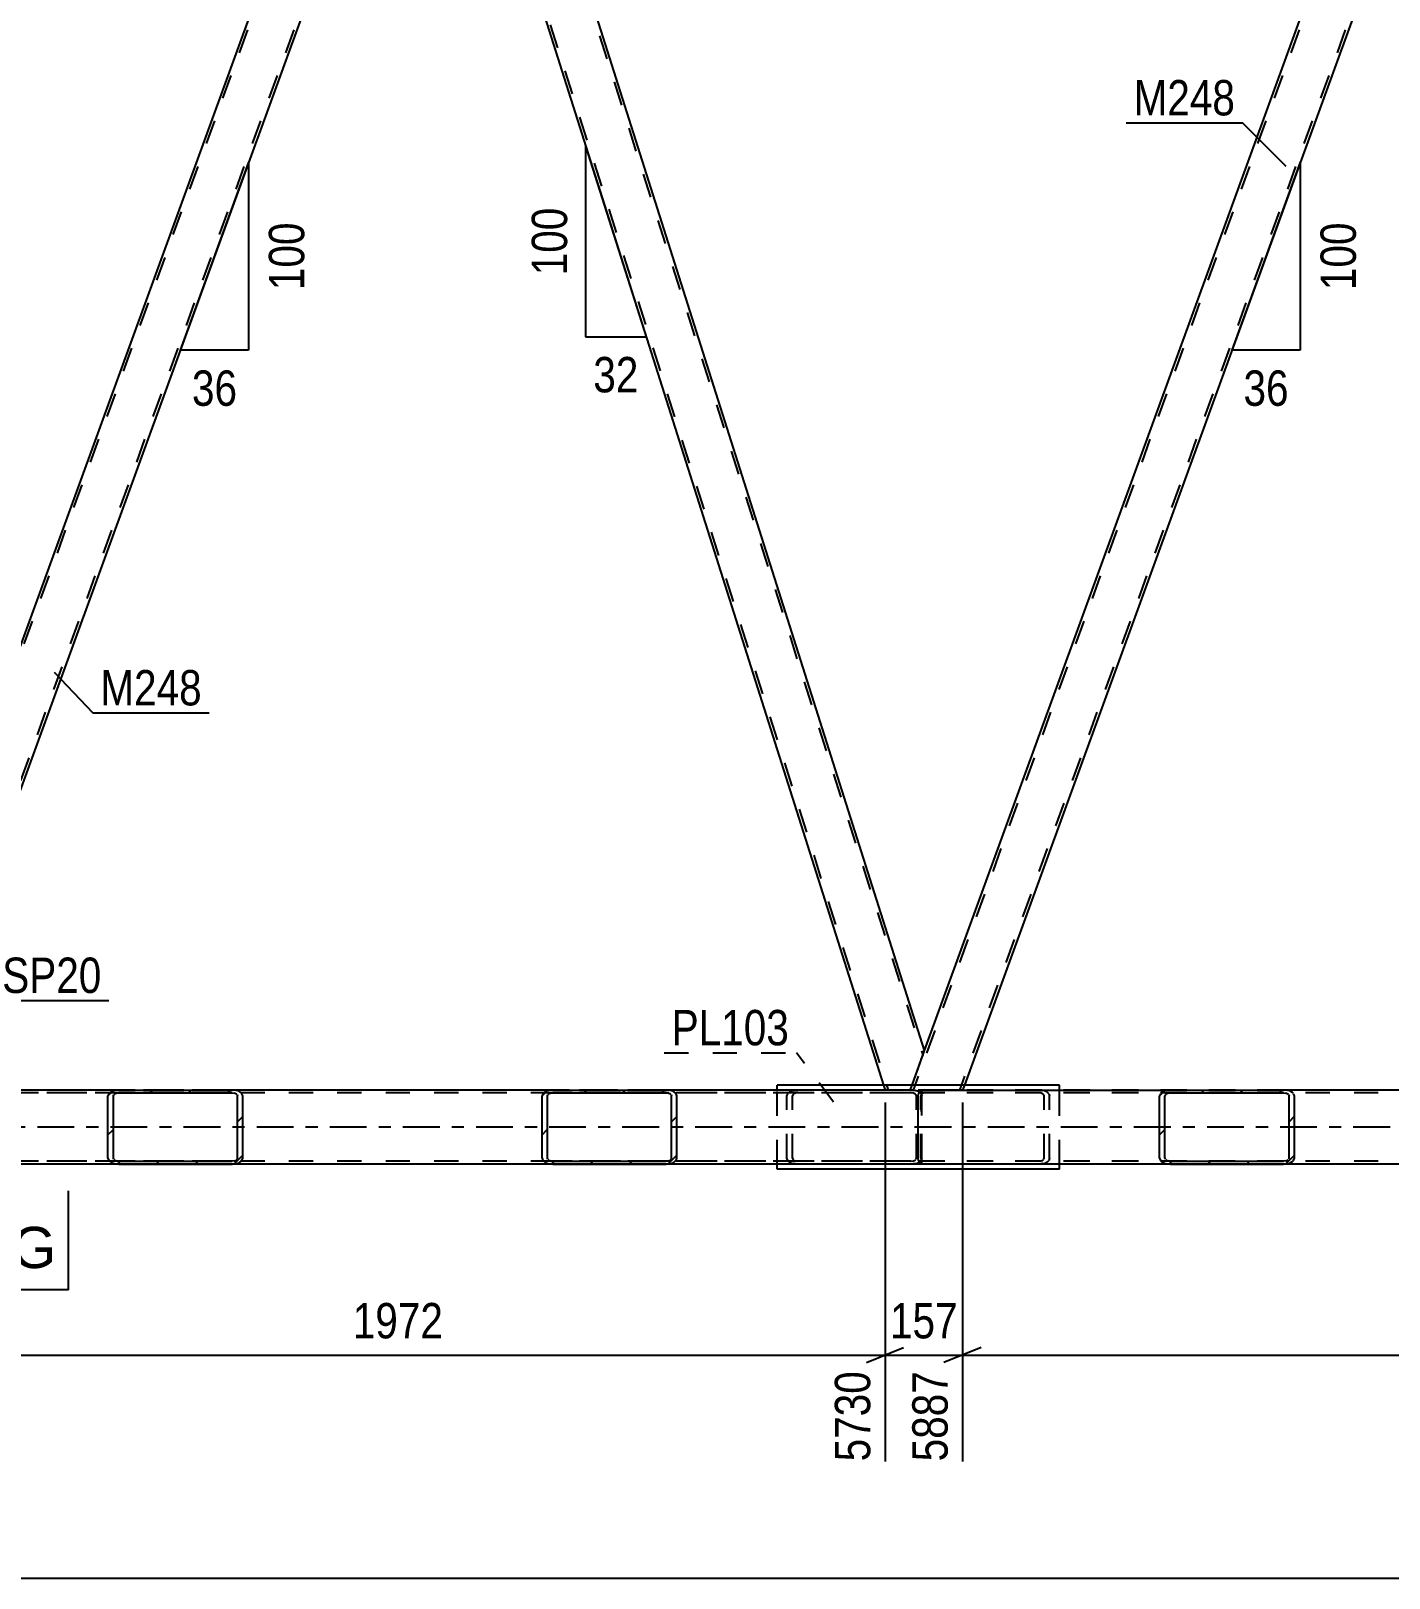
# Model space of a CAD drawing. Header units: millimetres. Extents: x -857 to 332, y -866 to -25.
# Drawn here: x -690.7 to -580.8, y -441.8 to -316.5 of the extents above; entities that cross this region are included whole.
import ezdxf

# ---------------------------------------------------------------- set-up
doc = ezdxf.new("R2010")
doc.units = ezdxf.units.MM
doc.linetypes.add('DXK_LINE_DOT2', pattern=[3.9198, 1.9599, -1.9599])
doc.linetypes.add('DXK_LINE_DOT3', pattern=[5.9187, 2.979, -0.9799, 0.9799, -0.9799])
doc.styles.add('Arial', font='ARIAL.TTF', dxfattribs={"height": 0.2})
doc.styles.add('Arial Narrow', font='ARIALN.TTF', dxfattribs={"height": 0.2})

# ---------------------------------------------------------------- blocks, each defined once
blk = doc.blocks.new('Part-570388934-1374 - 1255')
at = {"linetype": 'Continuous'}
h = blk.add_hatch(dxfattribs=at)
h.set_pattern_fill('', scale=0.7, style=0, pattern_type=0)
h.set_pattern_definition([(45, (-649.3294, -402.7892), (-1.57154, 1.57154), [])])
h.paths.add_polyline_path([(-649.26, -402.61), (-649.33, -402.79), (-649.33, -407.83), (-649.26, -408.01), (-649.07, -408.17), (-648.79, -408.27), (-648.46, -408.31), (-639.28, -408.31), (-638.95, -408.27), (-638.67, -408.17), (-638.48, -408.01), (-638.41, -407.83), (-638.41, -402.79), (-638.48, -402.61), (-638.67, -402.45), (-638.95, -402.35), (-639.28, -402.31), (-648.46, -402.31), (-648.79, -402.35), (-649.07, -402.45)])
h.paths.add_polyline_path([(-648.62, -402.57), (-648.46, -402.55), (-639.28, -402.55), (-639.12, -402.57), (-638.98, -402.62), (-638.88, -402.7), (-638.85, -402.79), (-638.85, -407.83), (-638.88, -407.92), (-638.98, -408), (-639.12, -408.05), (-639.28, -408.07), (-648.46, -408.07), (-648.62, -408.05), (-648.76, -408), (-648.86, -407.92), (-648.89, -407.83), (-648.89, -402.79), (-648.86, -402.7), (-648.76, -402.62)])
at = {"color": 2, "linetype": 'Continuous'}
for p, q in [((-649.26, -402.61), (-649.33, -402.79)), ((-649.33, -407.83), (-649.33, -402.79)), ((-648.89, -402.79), (-648.86, -402.7)), ((-648.89, -407.83), (-648.89, -402.79)), ((-648.46, -402.31), (-648.79, -402.35)), ((-648.62, -402.57), (-648.46, -402.55)), ((-648.46, -402.31), (-639.28, -402.31)), ((-648.46, -402.55), (-639.28, -402.55)), ((-619.46, -402.31), (-639.28, -402.31)), ((-638.95, -402.35), (-639.28, -402.31)), ((-639.28, -402.55), (-639.12, -402.57)), ((-638.88, -402.7), (-638.85, -402.79)), ((-638.85, -407.83), (-638.85, -402.79)), ((-638.41, -402.79), (-638.48, -402.61)), ((-638.41, -407.83), (-638.41, -402.79)), ((-619.46, -402.31), (-619.12, -402.35)), ((-649.33, -407.83), (-649.26, -408.01)), ((-648.86, -407.92), (-648.89, -407.83)), ((-648.79, -408.27), (-648.46, -408.31)), ((-648.46, -408.07), (-648.62, -408.05)), ((-648.46, -408.07), (-639.28, -408.07)), ((-648.46, -408.31), (-639.28, -408.31)), ((-639.12, -408.05), (-639.28, -408.07)), ((-639.28, -408.31), (-638.95, -408.27)), ((-619.46, -408.31), (-639.28, -408.31)), ((-638.85, -407.83), (-638.88, -407.92)), ((-638.48, -408.01), (-638.41, -407.83)), ((-619.12, -408.27), (-619.46, -408.31))]:
    blk.add_line(p, q, dxfattribs=at)
at = {"color": 7, "linetype": 'DXK_LINE_DOT2'}
for p, q in [((-639.28, -402.31), (-648.46, -402.31)), ((-619.46, -402.55), (-648.46, -402.55)), ((-629.5, -402.79), (-629.43, -402.61)), ((-629.5, -407.83), (-629.5, -402.79)), ((-629.03, -402.7), (-629.06, -402.79)), ((-629.06, -407.83), (-629.06, -402.79)), ((-628.96, -402.35), (-628.63, -402.31)), ((-628.63, -402.55), (-628.79, -402.57)), ((-619.29, -402.57), (-619.46, -402.55)), ((-619.02, -402.79), (-619.05, -402.7)), ((-619.02, -407.83), (-619.02, -402.79)), ((-618.65, -402.61), (-618.62, -402.67)), ((-618.62, -402.67), (-618.58, -402.79)), ((-618.58, -407.83), (-618.58, -402.79)), ((-619.46, -408.07), (-648.46, -408.07)), ((-639.28, -408.31), (-648.46, -408.31)), ((-629.43, -408.01), (-629.5, -407.83)), ((-629.06, -407.83), (-629.03, -407.92)), ((-628.63, -408.31), (-628.96, -408.27)), ((-628.79, -408.05), (-628.63, -408.07)), ((-619.46, -408.07), (-619.29, -408.05)), ((-619.05, -407.92), (-619.02, -407.83)), ((-618.6, -407.87), (-618.65, -408.01)), ((-618.58, -407.83), (-618.6, -407.87))]:
    blk.add_line(p, q, dxfattribs=at)
at = {"color": 2, "linetype": 'Continuous'}
for centre, radius, start, end in [((-648.66, -403.15), 0.817, 99.5183, 138.064), ((-648.56, -402.97), 0.409, 99.5183, 138.064), ((-639.19, -402.97), 0.409, 41.9361, 80.4818), ((-639.09, -403.15), 0.817, 41.9361, 80.4818), ((-619.26, -403.15), 0.817, 53.5053, 80.4818), ((-648.66, -407.47), 0.817, 221.9361, 260.4818), ((-648.56, -407.65), 0.409, 221.9361, 260.4818), ((-639.19, -407.65), 0.409, 279.5183, 318.064), ((-639.09, -407.47), 0.817, 279.5183, 318.064), ((-619.26, -407.47), 0.817, 279.5183, 306.4978)]:
    blk.add_arc(centre, radius, start, end, dxfattribs=at)
at = {"color": 7, "linetype": 'DXK_LINE_DOT2'}
for centre, radius, start, end in [((-628.83, -403.15), 0.817, 99.5183, 138.064), ((-628.73, -402.97), 0.409, 99.5183, 138.064), ((-619.36, -402.97), 0.409, 41.9361, 80.4818), ((-619.26, -403.15), 0.817, 41.9361, 53.5053), ((-628.83, -407.47), 0.817, 221.9361, 260.4818), ((-628.73, -407.65), 0.409, 221.9361, 260.4818), ((-619.36, -407.65), 0.409, 279.5183, 318.064), ((-619.26, -407.47), 0.817, 306.4978, 318.064)]:
    blk.add_arc(centre, radius, start, end, dxfattribs=at)
blk = doc.blocks.new('Part-570388934-1314 - 1255')
at = {"color": 7, "linetype": 'DXK_LINE_DOT2'}
for p, q in [((-130.85, -402.55), (-808.57, -402.55)), ((-130.85, -402.31), (-800.57, -402.31)), ((-674.42, -402.31), (-733.6, -402.31)), ((-589.28, -402.31), (-648.46, -402.31)), ((-130.85, -408.07), (-808.57, -408.07)), ((-131.45, -408.31), (-630.3, -408.31)), ((-607.44, -408.31), (-630.3, -408.31))]:
    blk.add_line(p, q, dxfattribs=at)
at = {"color": 2, "linetype": 'Continuous'}
for p, q in [((-648.46, -402.31), (-674.42, -402.31)), ((-563.33, -402.31), (-589.28, -402.31)), ((-630.3, -408.31), (-692.58, -408.31)), ((-545.17, -408.31), (-607.44, -408.31))]:
    blk.add_line(p, q, dxfattribs=at)
at = {"color": 7, "linetype": 'DXK_LINE_DOT3'}
blk.add_line((-130.85, -405.31), (-808.57, -405.31), dxfattribs=at)
blk = doc.blocks.new('Part-570388934-1366 - 1255')
at = {"color": 2, "linetype": 'Continuous'}
for p, q in [((-661.51, -283.71), (-704.53, -401.91)), ((-658.28, -286.52), (-700.28, -401.91))]:
    blk.add_line(p, q, dxfattribs=at)
at = {"color": 7, "linetype": 'DXK_LINE_DOT2'}
for p, q in [((-661.11, -283.31), (-704.42, -402.31)), ((-657.37, -283.31), (-700.68, -402.31)), ((-661.37, -283.31), (-661.51, -283.71)), ((-657.11, -283.31), (-661.37, -283.31)), ((-661.37, -283.31), (-661.33, -283.31)), ((-657.11, -283.31), (-658.28, -286.52)), ((-704.53, -401.91), (-704.68, -402.31)), ((-700.28, -401.91), (-700.42, -402.31)), ((-700.42, -402.31), (-704.68, -402.31))]:
    blk.add_line(p, q, dxfattribs=at)
blk = doc.blocks.new('Part-570388934-1371 - 1255')
at = {"color": 7, "linetype": 'DXK_LINE_DOT2'}
for p, q in [((-575.98, -283.31), (-619.29, -402.31)), ((-572.23, -283.31), (-615.54, -402.31)), ((-576.23, -283.31), (-576.38, -283.71)), ((-571.98, -283.31), (-576.23, -283.31)), ((-576.23, -283.31), (-576.19, -283.31)), ((-571.98, -283.31), (-573.14, -286.52)), ((-618.38, -399.1), (-619.54, -402.31)), ((-615.14, -401.91), (-615.29, -402.31)), ((-615.29, -402.31), (-619.54, -402.31))]:
    blk.add_line(p, q, dxfattribs=at)
at = {"color": 2, "linetype": 'Continuous'}
for p, q in [((-576.38, -283.71), (-618.38, -399.1)), ((-573.14, -286.52), (-615.14, -401.91))]:
    blk.add_line(p, q, dxfattribs=at)
blk = doc.blocks.new('Part-570388934-2070 - 1255')
at = {"linetype": 'Continuous'}
h = blk.add_hatch(dxfattribs=at)
h.set_pattern_fill('', scale=0.7, style=0, pattern_type=0)
h.set_pattern_definition([(45, (-599.333, -402.789), (-1.57154, 1.57154), [])])
h.paths.add_polyline_path([(-599.27, -402.61), (-599.33, -402.79), (-599.33, -407.83), (-599.27, -408.01), (-599.08, -408.17), (-598.79, -408.27), (-598.46, -408.31), (-589.29, -408.31), (-588.95, -408.27), (-588.67, -408.17), (-588.48, -408.01), (-588.41, -407.83), (-588.41, -402.79), (-588.48, -402.61), (-588.67, -402.45), (-588.95, -402.35), (-589.29, -402.31), (-598.46, -402.31), (-598.79, -402.35), (-599.08, -402.45)])
h.paths.add_polyline_path([(-598.63, -402.57), (-598.46, -402.55), (-589.29, -402.55), (-589.12, -402.57), (-588.98, -402.62), (-588.88, -402.7), (-588.85, -402.79), (-588.85, -407.83), (-588.88, -407.92), (-588.98, -408), (-589.12, -408.05), (-589.29, -408.07), (-598.46, -408.07), (-598.63, -408.05), (-598.77, -408), (-598.86, -407.92), (-598.9, -407.83), (-598.9, -402.79), (-598.86, -402.7), (-598.77, -402.62)])
at = {"color": 2, "linetype": 'Continuous'}
for p, q in [((-618.87, -402.79), (-618.84, -402.61)), ((-618.87, -407.83), (-618.87, -402.79)), ((-618.84, -402.61), (-618.74, -402.45)), ((-618.74, -402.45), (-618.6, -402.35)), ((-618.6, -402.35), (-618.58, -402.34)), ((-618.58, -402.34), (-618.29, -402.31)), ((-618.29, -402.31), (-598.46, -402.31)), ((-599.27, -402.61), (-599.33, -402.79)), ((-599.33, -407.83), (-599.33, -402.79)), ((-598.9, -402.79), (-598.86, -402.7)), ((-598.9, -407.83), (-598.9, -402.79)), ((-598.46, -402.31), (-598.79, -402.35)), ((-598.63, -402.57), (-598.46, -402.55)), ((-598.46, -402.31), (-589.29, -402.31)), ((-598.46, -402.55), (-589.29, -402.55)), ((-588.95, -402.35), (-589.29, -402.31)), ((-589.29, -402.55), (-589.12, -402.57)), ((-588.88, -402.7), (-588.85, -402.79)), ((-588.85, -407.83), (-588.85, -402.79)), ((-588.41, -402.79), (-588.48, -402.61)), ((-588.41, -407.83), (-588.41, -402.79)), ((-618.84, -408.01), (-618.87, -407.83)), ((-618.74, -408.17), (-618.84, -408.01)), ((-618.6, -408.27), (-618.74, -408.17)), ((-618.58, -408.28), (-618.6, -408.27)), ((-618.29, -408.31), (-618.58, -408.28)), ((-598.46, -408.31), (-618.29, -408.31)), ((-599.33, -407.83), (-599.27, -408.01)), ((-598.86, -407.92), (-598.9, -407.83)), ((-598.79, -408.27), (-598.46, -408.31)), ((-598.46, -408.07), (-598.63, -408.05)), ((-598.46, -408.07), (-589.29, -408.07)), ((-598.46, -408.31), (-589.29, -408.31)), ((-589.12, -408.05), (-589.29, -408.07)), ((-589.29, -408.31), (-588.95, -408.27)), ((-588.85, -407.83), (-588.88, -407.92)), ((-588.48, -408.01), (-588.41, -407.83))]:
    blk.add_line(p, q, dxfattribs=at)
at = {"color": 7, "linetype": 'DXK_LINE_DOT2'}
for p, q in [((-618.64, -402.7), (-618.65, -402.79)), ((-618.65, -407.83), (-618.65, -402.79)), ((-618.6, -402.62), (-618.64, -402.7)), ((-618.46, -402.57), (-618.6, -402.62)), ((-618.6, -408), (-618.6, -402.62)), ((-618.58, -408.28), (-618.58, -402.34)), ((-618.29, -402.55), (-618.46, -402.57)), ((-589.29, -402.55), (-618.29, -402.55)), ((-609.12, -402.31), (-608.78, -402.35)), ((-608.95, -402.57), (-609.12, -402.55)), ((-608.68, -402.79), (-608.71, -402.7)), ((-608.68, -407.83), (-608.68, -402.79)), ((-608.31, -402.61), (-608.24, -402.79)), ((-608.24, -407.83), (-608.24, -402.79)), ((-598.46, -402.31), (-589.29, -402.31)), ((-618.65, -407.83), (-618.64, -407.92)), ((-618.64, -407.92), (-618.6, -408)), ((-618.6, -408), (-618.46, -408.05)), ((-618.46, -408.05), (-618.29, -408.07)), ((-589.29, -408.07), (-618.29, -408.07)), ((-609.12, -408.07), (-608.95, -408.05)), ((-608.78, -408.27), (-609.12, -408.31)), ((-608.71, -407.92), (-608.68, -407.83)), ((-608.24, -407.83), (-608.31, -408.01)), ((-589.29, -408.31), (-598.46, -408.31))]:
    blk.add_line(p, q, dxfattribs=at)
for centre, radius, start, end in [((-609.02, -402.97), 0.409, 41.9361, 80.4818), ((-608.92, -403.15), 0.817, 41.9361, 80.4818), ((-609.02, -407.65), 0.409, 279.5183, 318.064), ((-608.92, -407.47), 0.817, 279.5183, 318.064)]:
    blk.add_arc(centre, radius, start, end, dxfattribs=at)
at = {"color": 2, "linetype": 'Continuous'}
for centre, radius, start, end in [((-598.66, -403.15), 0.817, 99.5183, 138.064), ((-598.56, -402.97), 0.409, 99.5183, 138.064), ((-589.19, -402.97), 0.409, 41.9361, 80.4818), ((-589.09, -403.15), 0.817, 41.9361, 80.4818), ((-598.66, -407.47), 0.817, 221.9361, 260.4818), ((-598.56, -407.65), 0.409, 221.9361, 260.4818), ((-589.19, -407.65), 0.409, 279.5183, 318.064), ((-589.09, -407.47), 0.817, 279.5183, 318.064)]:
    blk.add_arc(centre, radius, start, end, dxfattribs=at)
blk = doc.blocks.new('Part-570388934-2133 - 1255')
at = {"color": 2, "linetype": 'Continuous'}
for p, q in [((-607.44, -401.91), (-630.3, -401.91)), ((-630.3, -402.31), (-630.3, -401.91)), ((-607.44, -402.31), (-607.44, -401.91)), ((-630.3, -408.71), (-630.3, -408.31)), ((-607.44, -408.71), (-607.44, -408.31)), ((-607.44, -408.71), (-630.3, -408.71))]:
    blk.add_line(p, q, dxfattribs=at)
at = {"color": 7, "linetype": 'DXK_LINE_DOT2'}
for p, q in [((-630.3, -408.31), (-630.3, -402.31)), ((-607.44, -408.31), (-607.44, -402.31))]:
    blk.add_line(p, q, dxfattribs=at)
blk = doc.blocks.new('Part-570388934-2079 - 1255')
at = {"linetype": 'Continuous'}
h = blk.add_hatch(dxfattribs=at)
h.set_pattern_fill('', scale=0.7, style=0, pattern_type=0)
h.set_pattern_definition([(45, (-684.4672, -402.7892), (-1.57154, 1.57154), [])])
h.paths.add_polyline_path([(-684.4, -402.61), (-684.47, -402.79), (-684.47, -407.83), (-684.4, -408.01), (-684.21, -408.17), (-683.93, -408.27), (-683.59, -408.31), (-674.42, -408.31), (-674.09, -408.27), (-673.81, -408.17), (-673.62, -408.01), (-673.55, -407.83), (-673.55, -402.79), (-673.62, -402.61), (-673.81, -402.45), (-674.09, -402.35), (-674.42, -402.31), (-683.59, -402.31), (-683.93, -402.35), (-684.21, -402.45)])
h.paths.add_polyline_path([(-683.76, -402.57), (-683.59, -402.55), (-674.42, -402.55), (-674.26, -402.57), (-674.11, -402.62), (-674.02, -402.7), (-673.99, -402.79), (-673.99, -407.83), (-674.02, -407.92), (-674.11, -408), (-674.26, -408.05), (-674.42, -408.07), (-683.59, -408.07), (-683.76, -408.05), (-683.9, -408), (-684, -407.92), (-684.03, -407.83), (-684.03, -402.79), (-684, -402.7), (-683.9, -402.62)])
at = {"color": 2, "linetype": 'Continuous'}
for p, q in [((-701.43, -402.79), (-701.43, -402.31)), ((-683.59, -402.31), (-701.43, -402.31)), ((-701.43, -402.79), (-701.43, -402.79)), ((-684.4, -402.61), (-684.47, -402.79)), ((-684.47, -407.83), (-684.47, -402.79)), ((-684.03, -402.79), (-684, -402.7)), ((-684.03, -407.83), (-684.03, -402.79)), ((-683.59, -402.31), (-683.93, -402.35)), ((-683.76, -402.57), (-683.59, -402.55)), ((-683.59, -402.31), (-674.42, -402.31)), ((-683.59, -402.55), (-674.42, -402.55)), ((-674.09, -402.35), (-674.42, -402.31)), ((-674.42, -402.55), (-674.26, -402.57)), ((-674.02, -402.7), (-673.99, -402.79)), ((-673.99, -407.83), (-673.99, -402.79)), ((-673.55, -402.79), (-673.62, -402.61)), ((-673.55, -407.83), (-673.55, -402.79)), ((-701.43, -408.27), (-701.43, -407.83)), ((-701.43, -408.31), (-701.43, -408.27)), ((-683.59, -408.31), (-701.43, -408.31)), ((-684.47, -407.83), (-684.4, -408.01)), ((-684, -407.92), (-684.03, -407.83)), ((-683.93, -408.27), (-683.59, -408.31)), ((-683.59, -408.07), (-683.76, -408.05)), ((-683.59, -408.07), (-674.42, -408.07)), ((-683.59, -408.31), (-674.42, -408.31)), ((-674.26, -408.05), (-674.42, -408.07)), ((-674.42, -408.31), (-674.09, -408.27)), ((-673.99, -407.83), (-674.02, -407.92)), ((-673.62, -408.01), (-673.55, -407.83))]:
    blk.add_line(p, q, dxfattribs=at)
at = {"color": 7, "linetype": 'DXK_LINE_DOT2'}
for p, q in [((-674.42, -402.55), (-701.43, -402.55)), ((-701.43, -402.62), (-701.43, -402.61)), ((-701.43, -407.83), (-701.43, -402.79)), ((-694.25, -402.31), (-693.92, -402.35)), ((-694.08, -402.57), (-694.25, -402.55)), ((-693.81, -402.79), (-693.85, -402.7)), ((-693.81, -407.83), (-693.81, -402.79)), ((-693.44, -402.61), (-693.38, -402.79)), ((-693.38, -407.83), (-693.38, -402.79)), ((-674.42, -402.31), (-683.59, -402.31)), ((-701.43, -407.83), (-701.43, -407.83)), ((-701.43, -407.83), (-701.43, -407.83)), ((-674.42, -408.07), (-701.43, -408.07)), ((-694.25, -408.07), (-694.08, -408.05)), ((-693.92, -408.27), (-694.25, -408.31)), ((-693.85, -407.92), (-693.81, -407.83)), ((-693.38, -407.83), (-693.44, -408.01)), ((-674.42, -408.31), (-683.59, -408.31))]:
    blk.add_line(p, q, dxfattribs=at)
for centre, radius, start, end in [((-694.15, -402.97), 0.409, 41.9361, 80.4818), ((-694.05, -403.15), 0.817, 41.9361, 80.4818), ((-694.15, -407.65), 0.409, 279.5183, 318.064), ((-694.05, -407.47), 0.817, 279.5183, 318.064)]:
    blk.add_arc(centre, radius, start, end, dxfattribs=at)
at = {"color": 2, "linetype": 'Continuous'}
for centre, radius, start, end in [((-683.79, -403.15), 0.817, 99.5183, 138.064), ((-683.69, -402.97), 0.409, 99.5183, 138.064), ((-674.32, -402.97), 0.409, 41.9361, 80.4818), ((-674.22, -403.15), 0.817, 41.9361, 80.4818), ((-683.79, -407.47), 0.817, 221.9361, 260.4818), ((-683.69, -407.65), 0.409, 221.9361, 260.4818), ((-674.32, -407.65), 0.409, 279.5183, 318.064), ((-674.22, -407.47), 0.817, 279.5183, 318.064)]:
    blk.add_arc(centre, radius, start, end, dxfattribs=at)
blk = doc.blocks.new('Part-570388934-2123 - 1255')
at = {"color": 2, "linetype": 'Continuous'}
for p, q in [((-657.26, -283.71), (-658.28, -286.52)), ((-654.97, -283.71), (-618.38, -399.1)), ((-658.28, -286.52), (-621.68, -401.91)), ((-618.38, -399.1), (-619.4, -401.91))]:
    blk.add_line(p, q, dxfattribs=at)
at = {"color": 7, "linetype": 'DXK_LINE_DOT2'}
for p, q in [((-657.11, -283.31), (-657.26, -283.71)), ((-655.1, -283.31), (-657.11, -283.31)), ((-655.35, -283.31), (-618.51, -399.47)), ((-655.1, -283.31), (-654.97, -283.71)), ((-658.14, -286.15), (-621.31, -402.31)), ((-618.51, -399.47), (-618.65, -399.84)), ((-621.68, -401.91), (-621.56, -402.31)), ((-619.4, -401.91), (-619.54, -402.31)), ((-619.54, -402.31), (-621.56, -402.31))]:
    blk.add_line(p, q, dxfattribs=at)
blk = doc.blocks.new('StraightDimension-570388934-2253 - 1255')
at = {"color": 7, "linetype": 'Continuous'}
for p, q in [((-621.56, -403.31), (-621.56, -432.38)), ((-615.29, -403.31), (-615.29, -432.38)), ((-623.06, -424.37), (-620.06, -423.17)), ((-613.79, -423.17), (-616.79, -424.37)), ((-621.56, -423.77), (-615.29, -423.77))]:
    blk.add_line(p, q, dxfattribs=at)
at = {"color": 0}
blk.add_wipeout([(-615.08, -423.02), (-615.08, -418.82), (-621.76, -418.82), (-621.76, -423.02)], dxfattribs=at)
at = {"color": 0, "linetype": 'Continuous'}
blk.add_wipeout([(-615.89, -424.47), (-620.09, -424.47), (-620.09, -432.98), (-615.89, -432.98)], dxfattribs=at)
at = {"color": 3, "style": 'Arial Narrow'}
blk.add_text('157', height=2.863, dxfattribs=at).set_placement((-621.16, -422.42))
at = {"color": 3, "linetype": 'Continuous', "style": 'Arial Narrow'}
blk.add_text('5887', height=2.863, rotation=90.0002, dxfattribs=at).set_placement((-616.49, -432.38))
blk = doc.blocks.new('StraightDimension-570388934-2463 - 1255')
at = {"color": 7, "linetype": 'Continuous'}
for p, q in [((-615.29, -403.31), (-615.29, -432.38)), ((-536.42, -403.31), (-536.42, -432.38)), ((-613.79, -423.17), (-616.79, -424.37)), ((-537.92, -424.37), (-534.92, -423.17)), ((-615.29, -423.77), (-536.42, -423.77))]:
    blk.add_line(p, q, dxfattribs=at)
at = {"color": 0}
blk.add_wipeout([(-571.6, -423.02), (-571.6, -418.82), (-580.11, -418.82), (-580.11, -423.02)], dxfattribs=at)
at = {"color": 3, "style": 'Arial Narrow'}
blk.add_text('1972', height=2.863, dxfattribs=at).set_placement((-579.51, -422.42))
at = {"color": 0, "linetype": 'Continuous'}
blk.add_wipeout([(-537.02, -424.47), (-541.22, -424.47), (-541.22, -432.98), (-537.02, -432.98)], dxfattribs=at)
at = {"color": 3, "linetype": 'Continuous', "style": 'Arial Narrow'}
blk.add_text('7858', height=2.863, rotation=90.0002, dxfattribs=at).set_placement((-537.62, -432.38))
blk = doc.blocks.new('AngleDimension-570388934-3631 - 1255')
at = {"color": 7, "linetype": 'Continuous'}
for p, q in [((-587.94, -327.17), (-593.48, -342.4)), ((-587.94, -327.17), (-587.94, -342.4)), ((-592.35, -339.28), (-593.48, -342.4)), ((-587.94, -342.4), (-593.48, -342.4))]:
    blk.add_line(p, q, dxfattribs=at)
at = {"color": 0}
for points in [[(-582.84, -331.44), (-587.04, -331.44), (-587.04, -338.13), (-582.84, -338.13)], [(-588.28, -347.5), (-588.28, -343.3), (-593.14, -343.3), (-593.14, -347.5)]]:
    blk.add_wipeout(points, dxfattribs=at)
at = {"color": 3, "style": 'Arial Narrow'}
blk.add_text('100', height=2.863, rotation=90.0002, dxfattribs=at).set_placement((-583.44, -337.53))
blk.add_text('36', height=2.863, dxfattribs=at).set_placement((-592.54, -346.9))
blk = doc.blocks.new('StraightDimension-570388934-3785 - 1255')
at = {"color": 7, "linetype": 'Continuous'}
blk.add_line((-821.47, -441.83), (-92.56, -441.83), dxfattribs=at)
blk = doc.blocks.new('StraightDimension-570388934-2217 - 1255')
at = {"color": 7, "linetype": 'Continuous'}
for p, q in [((-700.42, -403.31), (-700.42, -432.38)), ((-621.56, -403.31), (-621.56, -432.38)), ((-698.92, -423.17), (-701.92, -424.37)), ((-623.06, -424.37), (-620.06, -423.17)), ((-700.42, -423.77), (-621.56, -423.77))]:
    blk.add_line(p, q, dxfattribs=at)
at = {"color": 0}
blk.add_wipeout([(-656.73, -423.02), (-656.73, -418.82), (-665.25, -418.82), (-665.25, -423.02)], dxfattribs=at)
at = {"color": 3, "style": 'Arial Narrow'}
blk.add_text('1972', height=2.863, dxfattribs=at).set_placement((-664.65, -422.42))
at = {"color": 0, "linetype": 'Continuous'}
blk.add_wipeout([(-622.16, -424.47), (-626.36, -424.47), (-626.36, -432.98), (-622.16, -432.98)], dxfattribs=at)
at = {"color": 3, "linetype": 'Continuous', "style": 'Arial Narrow'}
blk.add_text('5730', height=2.863, rotation=90.0002, dxfattribs=at).set_placement((-622.76, -432.38))
blk = doc.blocks.new('AngleDimension-570388934-3617 - 1255')
at = {"color": 7, "linetype": 'Continuous'}
for p, q in [((-645.8, -325.87), (-640.9, -341.31)), ((-645.8, -325.87), (-645.8, -341.31)), ((-644.79, -329.03), (-640.9, -341.31)), ((-645.8, -341.31), (-640.9, -341.31))]:
    blk.add_line(p, q, dxfattribs=at)
at = {"color": 0}
for points in [[(-646.7, -330.25), (-650.9, -330.25), (-650.9, -336.93), (-646.7, -336.93)], [(-640.92, -346.41), (-640.92, -342.21), (-645.78, -342.21), (-645.78, -346.41)]]:
    blk.add_wipeout(points, dxfattribs=at)
at = {"color": 3, "style": 'Arial Narrow'}
blk.add_text('100', height=2.863, rotation=90.0002, dxfattribs=at).set_placement((-647.3, -336.33))
blk.add_text('32', height=2.863, dxfattribs=at).set_placement((-645.18, -345.81))
blk = doc.blocks.new('AngleDimension-570388934-3603 - 1255')
at = {"color": 7, "linetype": 'Continuous'}
for p, q in [((-673.08, -327.17), (-678.62, -342.4)), ((-673.08, -327.17), (-673.08, -342.4)), ((-677.48, -339.28), (-678.62, -342.4)), ((-673.08, -342.4), (-678.62, -342.4))]:
    blk.add_line(p, q, dxfattribs=at)
at = {"color": 0}
for points in [[(-667.98, -331.44), (-672.18, -331.44), (-672.18, -338.13), (-667.98, -338.13)], [(-673.42, -347.5), (-673.42, -343.3), (-678.27, -343.3), (-678.27, -347.5)]]:
    blk.add_wipeout(points, dxfattribs=at)
at = {"color": 3, "style": 'Arial Narrow'}
blk.add_text('100', height=2.863, rotation=90.0002, dxfattribs=at).set_placement((-668.58, -337.53))
blk.add_text('36', height=2.863, dxfattribs=at).set_placement((-677.67, -346.9))
blk = doc.blocks.new('Mark-570388934-2129 - 1255')
at = {"color": 0}
blk.add_wipeout([(-629.33, -398.69), (-629.33, -395.69), (-638.83, -395.69), (-638.83, -398.69)], dxfattribs=at)
blk.add_wipeout([(-629.33, -398.69), (-629.33, -395.69), (-638.83, -395.69), (-638.83, -398.69)], dxfattribs=at)
at = {"color": 30, "linetype": 'DXK_LINE_DOT2'}
for p in [(-639.43, -399.29), (-625.72, -403.28)]:
    blk.add_line(p, (-628.73, -399.29), dxfattribs=at)
at = {"color": 3, "style": 'Arial Narrow'}
blk.add_text('PL103', height=2.863, dxfattribs=at).set_placement((-638.83, -398.69))
blk = doc.blocks.new('Mark-570388934-1362 - 1255')
at = {"color": 0}
blk.add_wipeout([(-676.87, -371.16), (-676.87, -368.16), (-685.09, -368.16), (-685.09, -371.16)], dxfattribs=at)
blk.add_wipeout([(-676.87, -371.16), (-676.87, -368.16), (-685.09, -368.16), (-685.09, -371.16)], dxfattribs=at)
at = {"color": 30, "linetype": 'Continuous'}
for p, q in [((-688.83, -368.48), (-685.69, -371.76)), ((-685.69, -371.76), (-676.27, -371.76))]:
    blk.add_line(p, q, dxfattribs=at)
at = {"color": 3, "style": 'Arial Narrow'}
blk.add_text('M248', height=2.863, dxfattribs=at).set_placement((-685.09, -371.16))
blk = doc.blocks.new('Mark-570388934-1367 - 1255')
at = {"color": 0}
blk.add_wipeout([(-593.22, -323.38), (-593.22, -320.38), (-601.44, -320.38), (-601.44, -323.38)], dxfattribs=at)
blk.add_wipeout([(-593.22, -323.38), (-593.22, -320.38), (-601.44, -320.38), (-601.44, -323.38)], dxfattribs=at)
at = {"color": 30, "linetype": 'Continuous'}
for p in [(-602.04, -323.98), (-589.08, -327.52)]:
    blk.add_line(p, (-592.62, -323.98), dxfattribs=at)
at = {"color": 3, "style": 'Arial Narrow'}
blk.add_text('M248', height=2.863, dxfattribs=at).set_placement((-601.44, -323.38))
blk = doc.blocks.new('Mark-570388934-2022 - 1255')
at = {"color": 0}
blk.add_wipeout([(-684.99, -394.45), (-684.99, -391.45), (-693.03, -391.45), (-693.03, -394.45)], dxfattribs=at)
blk.add_wipeout([(-684.99, -394.45), (-684.99, -391.45), (-693.03, -391.45), (-693.03, -394.45)], dxfattribs=at)
at = {"color": 30, "linetype": 'Continuous'}
for p, q in [((-697, -398.52), (-693.63, -395.05)), ((-693.63, -395.05), (-684.39, -395.05))]:
    blk.add_line(p, q, dxfattribs=at)
at = {"color": 3, "style": 'Arial Narrow'}
blk.add_text('SP20', height=2.863, dxfattribs=at).set_placement((-693.03, -394.45))
blk = doc.blocks.new('SectionMark-570388934-3820 - 1255')
at = {"color": 6, "linetype": 'Continuous'}
for q in [(-687.66, -410.48), (-695.66, -418.48)]:
    blk.add_line((-687.66, -418.48), q, dxfattribs=at)
at = {"color": 0, "linetype": 'Continuous'}
blk.add_wipeout([(-688.66, -416.73), (-688.66, -413.23), (-692.28, -413.23), (-692.28, -416.73)], dxfattribs=at)
at = {"color": 3, "linetype": 'Continuous', "style": 'Arial'}
blk.add_text('G', height=3.34, dxfattribs=at).set_placement((-692.28, -416.73))

msp = doc.modelspace()

# ---------------------------------------------------------------- block references
for name in ['Part-570388934-1366 - 1255', 'Part-570388934-2123 - 1255', 'Part-570388934-1371 - 1255', 'Part-570388934-2133 - 1255', 'Part-570388934-1314 - 1255', 'Part-570388934-2079 - 1255', 'Part-570388934-1374 - 1255', 'Part-570388934-2070 - 1255']:
    msp.add_blockref(name, (0, 0))

# ---------------------------------------------------------------- next in the draw order: block references
for name in ['AngleDimension-570388934-3631 - 1255', 'StraightDimension-570388934-2253 - 1255']:
    msp.add_blockref(name, (0, 0))

# ---------------------------------------------------------------- next in the draw order: block references
msp.add_blockref('StraightDimension-570388934-2463 - 1255', (0, 0))

# ---------------------------------------------------------------- next in the draw order: block references
msp.add_blockref('StraightDimension-570388934-3785 - 1255', (0, 0))

# ---------------------------------------------------------------- next in the draw order: block references
for name in ['Mark-570388934-1367 - 1255', 'AngleDimension-570388934-3617 - 1255', 'AngleDimension-570388934-3603 - 1255', 'Mark-570388934-1362 - 1255', 'Mark-570388934-2022 - 1255', 'StraightDimension-570388934-2217 - 1255']:
    msp.add_blockref(name, (0, 0))

# ---------------------------------------------------------------- next in the draw order: block references
for name in ['SectionMark-570388934-3820 - 1255', 'Mark-570388934-2129 - 1255']:
    msp.add_blockref(name, (0, 0))

doc.saveas('drawing.dxf')
